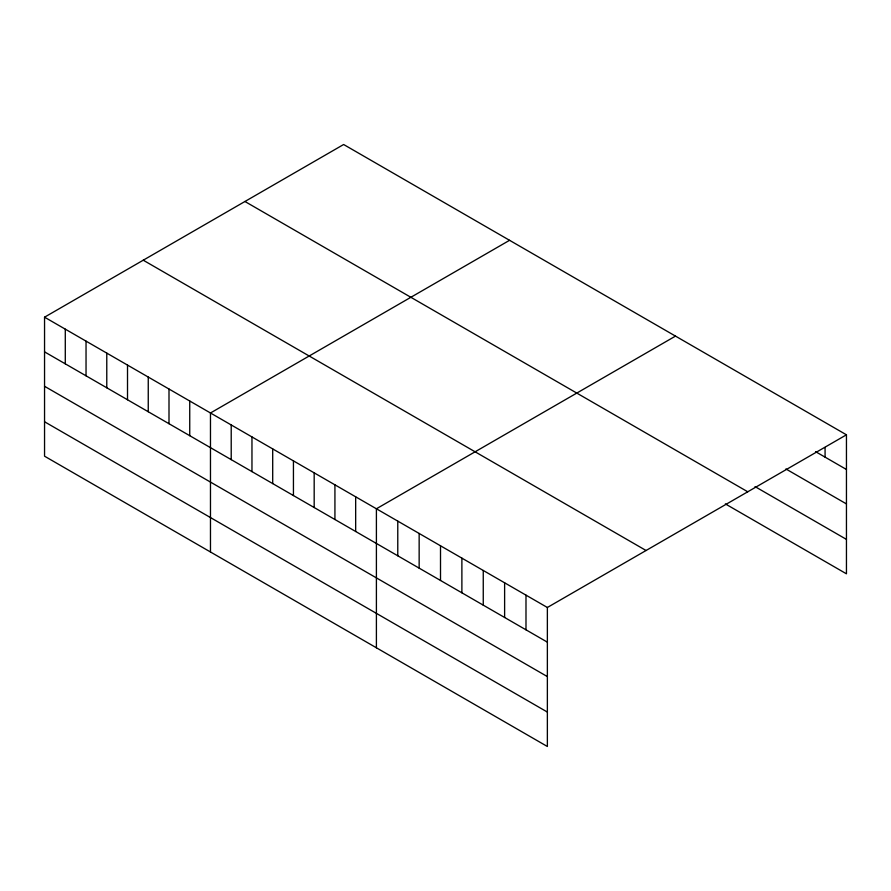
<?xml version="1.0" encoding="UTF-8"?>
<svg xmlns="http://www.w3.org/2000/svg" width="891" height="891" viewBox="0 0 891 891"><rect width="100%" height="100%" fill="white"/><g stroke="black" fill="none" stroke-linecap="round" stroke-linejoin="round"><path stroke-width="1.34" d="M44.55 317.185L547.364 607.484L547.364 746.491L44.55 456.192L44.55 317.185L343.636 144.509L846.45 434.808L846.45 573.815L725.352 503.905M509.563 240.303L210.476 412.99L210.476 551.997M675.489 336.107L376.403 508.783L376.403 647.79M547.364 607.484L846.45 434.808M815.588 451.659L846.45 469.479M785.907 468.956L846.45 503.916M755.033 486.609L846.45 539.389M244.936 201.489L747.749 491.787M143.251 260.205L646.064 550.504M44.55 351.867L547.364 642.155M44.55 386.293L547.364 676.592M44.55 421.766L547.364 712.065M825.077 447.438L825.077 457.15M525.991 595.143L525.991 629.826M504.618 582.803L504.618 617.485M483.256 570.474L483.256 605.145M461.883 558.134L461.883 592.805M440.51 545.793L440.51 580.475M419.149 533.453L419.149 568.135M397.776 521.124L397.776 555.795M355.665 496.81L355.665 531.481M334.927 484.838L334.927 519.509M314.178 472.854L314.178 507.536M293.44 460.881L293.44 495.563M272.702 448.908L272.702 483.59M251.964 436.935L251.964 471.606M231.214 424.962L231.214 459.633M189.738 401.006L189.738 435.688M169 389.033L169 423.715M148.251 377.06L148.251 411.742M127.513 365.087L127.513 399.758M106.775 353.114L106.775 387.785M86.037 341.142L86.037 375.813M65.288 329.158L65.288 363.84"/></g></svg>
